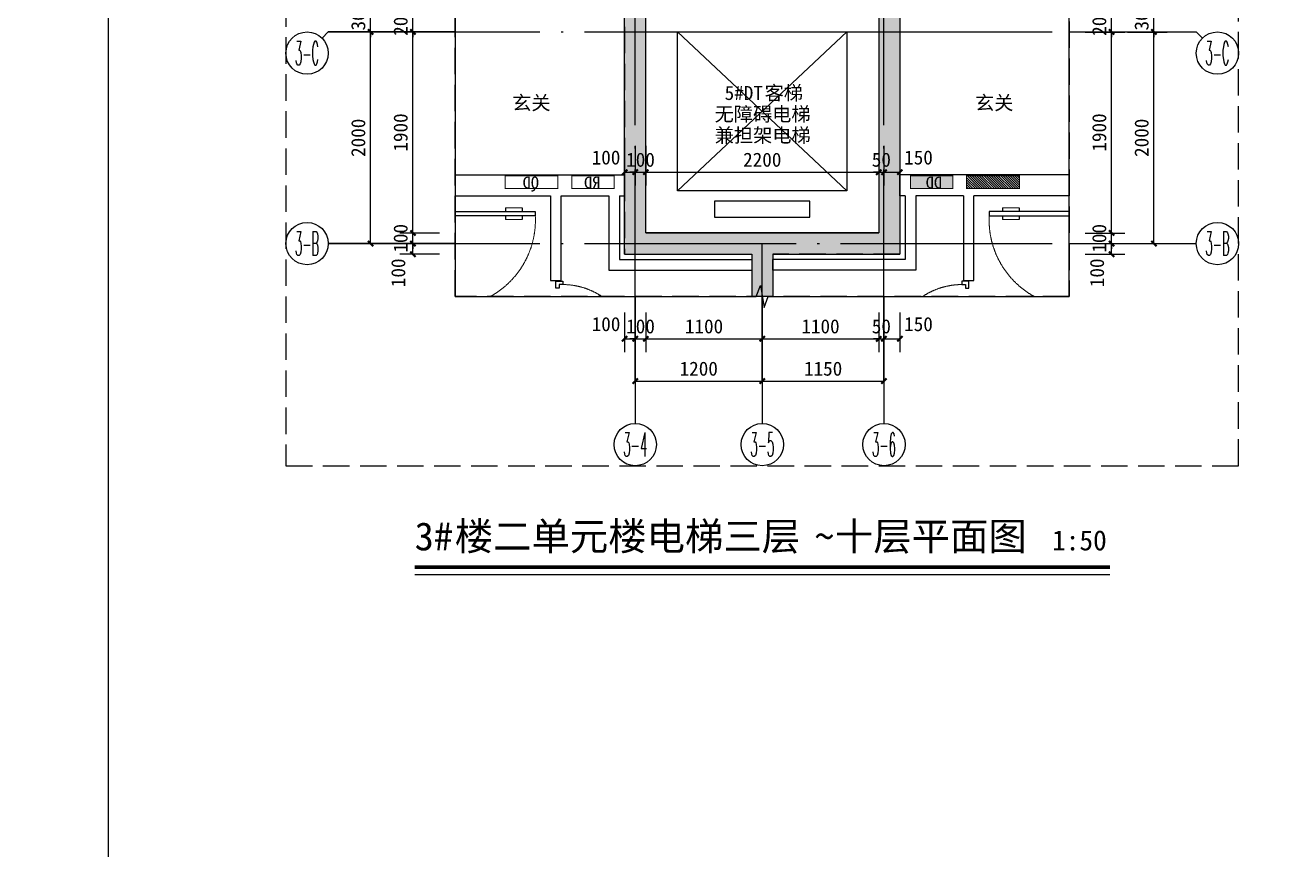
# Model space of a CAD drawing. Extents: x -10817 to 167545, y 26551 to 157048.
# Drawn here: x 74861 to 86696, y 41195 to 48992 of the extents above; entities that cross this region are included whole.
import ezdxf
from ezdxf.enums import TextEntityAlignment as Align
from ezdxf.xclip import XClip

# ---------------------------------------------------------------- set-up
doc = ezdxf.new("R2010")
doc.units = 0
doc.header["$LTSCALE"] = 1000
doc.header["$MEASUREMENT"] = 0
doc.header["$XCLIPFRAME"] = 0
doc.linetypes.add('DASH', pattern=[0.35, 0.25, -0.1])
doc.linetypes.add('DOTE', pattern=[2.42, 2, -0.2, 0.02, -0.2])
doc.layers.get('Defpoints').update_dxf_attribs({"color": 30, "linetype": 'DASH'})
for name, color, linetype in [('120-墙体$0$$0$A-ANNO-TEXT', 3, 'Continuous'), ('120-墙体$0$120-墙体$0$A-DOOR', 51, 'Continuous'), ('120-墙体$0$120-墙体$0$A-WALL-BLOK', 131, 'Continuous'), ('120-墙体$0$125-墙体$0$P-FIRE-FH', 1, 'Continuous'), ('120-墙体$0$P-FIRE-FH', 1, 'Continuous'), ('125-墙体$0$$0$A-ANNO-TEXT', 3, 'Continuous'), ('125-墙体$0$125-墙体$0$A-DOOR', 51, 'Continuous'), ('125-墙体$0$125-墙体$0$A-WALL-BLOK', 131, 'Continuous'), ('125-墙体$0$P-FIRE-FH', 1, 'Continuous'), ('125-核心筒-标准层$0$A-COLU-CONC-HATC', 204, 'Continuous'), ('125-核心筒-标准层$0$A-FLOR-EVTR', 51, 'Continuous'), ('125-核心筒-标准层$0$A-WALL-CONC', 9, 'Continuous'), ('3#-夹层$0$A-ANNO-TEXT', 7, 'Continuous'), ('A-ANNO-AXIS-CIRC', 3, 'Continuous'), ('A-ANNO-AXIS-TEXT', 7, 'Continuous'), ('A-ANNO-DIMS', 3, 'Continuous'), ('A-ANNO-DOTE', 10, 'DOTE'), ('A-ANNO-SYMB', 3, 'Continuous'), ('A-ANNO-TEXT', 7, 'Continuous'), ('AXIS_TEXT', 7, 'Continuous')]:
    doc.layers.add(name, color=color, linetype=linetype)
doc.styles.add('120-墙体$0$Standard', font='')
doc.styles.add('125-墙体$0$Standard', font='')
doc.styles.add('3#-夹层$0$Standard', font='')
doc.styles.add('_TCH_AXIS', font='COMPLEX', dxfattribs={"bigfont": 'GBCBIG'})
doc.styles.add('_TCH_DIM_T3', font='')
doc.styles.add('COMPLEX', font='COMPLEX')
doc.styles.get("Standard").update_dxf_attribs({"font": ''})
doc.styles.get('120-墙体$0$Standard').set_extended_font_data('SimSun')
doc.styles.get('125-墙体$0$Standard').set_extended_font_data('SimSun')
doc.styles.get('3#-夹层$0$Standard').set_extended_font_data('SimSun')
doc.styles.get('_TCH_DIM_T3').set_extended_font_data('SimSun')
doc.styles.get('Standard').set_extended_font_data('SimSun')
doc.dimstyles.new('_TCH_ARCH&&50', dxfattribs={"dimtxt": 132.911392, "dimasz": 50, "dimexe": 125, "dimexo": 150, "dimgap": 50, "dimtad": 1, "dimdec": 0, "dimzin": 0, "dimdsep": 46, "dimtxsty": '_TCH_DIM_T3', "dimblk": 'ARCHTICK', "dimcen": 0.09, "dimclrt": 7, "dimazin": 2, "dimtfac": 1, "dimtdec": 0, "dimtix": 1, "dimtmove": 2, "dimatfit": 3, "dimfxl": 50, "dimtolj": 1, "dimtzin": 0, "dimarcsym": 0})

# ---------------------------------------------------------------- blocks, each defined once
blk = doc.blocks.new('125-墙体$0$$0$FREVGFRTG')
at = {"layer": '125-墙体$0$P-FIRE-FH', "linetype": 'Continuous', "lineweight": 13, "const_width": 10}
for points in [[(0, 0), (400, 0), (400, 120), (0, 120)], [(530, 120), (1030, 120), (1030, 0), (530, 0)]]:
    blk.add_lwpolyline(points, close=True, dxfattribs=at)
at = {"layer": '125-墙体$0$$0$A-ANNO-TEXT', "color": 1, "style": '125-墙体$0$Standard'}
for s, p in [('RD', (129, 0)), ('QD', (709, 0))]:
    blk.add_text(s, height=113.9, dxfattribs=at).set_placement(p)
blk = doc.blocks.new('125-墙体$0$125-墙体$0$$DorLib2D$00000009')
for p, q in [((0.413, 0.905), (0.413, 0.081)), ((0.454, 0.905), (0.413, 0.905)), ((0.454, 0.081), (0.454, 0.905)), ((0.413, 0.782), (0.378, 0.782)), ((0.489, 0.782), (0.454, 0.782)), ((0.413, 0.624), (0.378, 0.624)), ((0.489, 0.624), (0.454, 0.624)), ((-0.494, 0.081), (-0.453, 0.081)), ((-0.494, -0.002), (-0.494, 0.081)), ((-0.453, 0.081), (-0.453, 0.039)), ((-0.453, 0.039), (-0.412, 0.039)), ((-0.412, 0.039), (-0.412, -0.002)), ((0.413, 0.081), (0.454, 0.081)), ((0.454, 0.039), (0.413, 0.039)), ((0.413, 0.039), (0.413, -0.002)), ((0.495, 0.081), (0.454, 0.081)), ((0.454, 0.081), (0.454, 0.039)), ((0.495, -0.002), (0.495, 0.081)), ((-0.494, -0.002), (-0.494, -0.002)), ((-0.412, -0.002), (-0.494, -0.002)), ((0.413, -0.002), (0.495, -0.002)), ((0.495, -0.002), (0.495, -0.002))]:
    blk.add_line(p, q)
at = {"lineweight": 13}
for p, q in [((0.378, 0.782), (0.378, 0.624)), ((0.489, 0.782), (0.489, 0.624))]:
    blk.add_line(p, q, dxfattribs=at)
blk.add_arc((0.372, 0.082), 0.825, 87.134, 180.0717, dxfattribs=at)
blk = doc.blocks.new('125-墙体')
at = {"layer": '125-墙体$0$125-墙体$0$A-WALL-BLOK'}
for p, q in [((7350, -6450), (8500, -6450)), ((8500, -6450), (9050, -6450)), ((9050, -6450), (9150, -6450)), ((9150, -6450), (9150, -6650)), ((7450, -6650), (8450, -6650)), ((8450, -6650), (8450, -7450)), ((8550, -6650), (9000, -6650)), ((8550, -7450), (8550, -6650)), ((9000, -6650), (9000, -7350)), ((9100, -6650), (9150, -6650)), ((9100, -6650), (9100, -7250)), ((9100, -7250), (10350, -7250)), ((10350, -7250), (10350, -7350)), ((8450, -7450), (8550, -7450)), ((9000, -7350), (10350, -7350))]:
    blk.add_line(p, q, dxfattribs=at)
at = {"layer": 'Defpoints'}
blk.add_lwpolyline([(8600, 100), (8600, -3300), (7850, -3300), (7850, -4700), (9150, -4700), (9150, -7200), (10350, -7200), (10350, -11200)], dxfattribs=at)
at = {"linetype": 'ByBlock', "xscale": -1}
blk.add_blockref('125-墙体$0$$0$FREVGFRTG', (9050, -6580), dxfattribs=at)
at = {"layer": '125-墙体$0$125-墙体$0$A-DOOR', "zscale": 100, "rotation": 270}
for p, xscale, yscale in [((7400, -7250), -1000, 1000), ((8500, -7850), 800, 800)]:
    blk.add_blockref('125-墙体$0$125-墙体$0$$DorLib2D$00000009', p, dxfattribs=dict(at, xscale=xscale, yscale=yscale))
blk = doc.blocks.new('120-墙体$0$GTFT')
at = {"layer": '120-墙体$0$125-墙体$0$P-FIRE-FH'}
h = blk.add_hatch(dxfattribs=at)
h.set_pattern_fill('ANSI31', color=256, scale=10, angle=180)
h.set_pattern_definition([(225, (-19117.115, 13159.851), (11.22532, -11.22532), [])])
h.paths.add_polyline_path([(-530, 120), (-1030, 120), (-1030, 0), (-530, 0)])
at = {"layer": '120-墙体$0$125-墙体$0$P-FIRE-FH', "linetype": 'Continuous', "lineweight": 13}
h = blk.add_hatch(color=250, dxfattribs=at)
h.dxf.hatch_style = 1
h.paths.add_polyline_path([(0, 0), (-400, 0), (-400, 120), (0, 120)])
at = {"layer": '120-墙体$0$P-FIRE-FH', "linetype": 'Continuous', "lineweight": 13, "const_width": 10}
for points in [[(-530, 120), (-1030, 120), (-1030, 0), (-530, 0)], [(0, 0), (-400, 0), (-400, 120), (0, 120)]]:
    blk.add_lwpolyline(points, close=True, dxfattribs=at)
at = {"layer": '120-墙体$0$$0$A-ANNO-TEXT', "color": 1, "style": '120-墙体$0$Standard'}
blk.add_text('DD', height=113.9, dxfattribs=at).set_placement((-299, 0))
blk = doc.blocks.new('120-墙体$0$120-墙体$0$$DorLib2D$00000009')
for p, q in [((0.413, 0.905), (0.413, 0.081)), ((0.454, 0.905), (0.413, 0.905)), ((0.454, 0.081), (0.454, 0.905)), ((0.413, 0.782), (0.378, 0.782)), ((0.489, 0.782), (0.454, 0.782)), ((0.413, 0.624), (0.378, 0.624)), ((0.489, 0.624), (0.454, 0.624)), ((-0.494, 0.081), (-0.453, 0.081)), ((-0.494, -0.002), (-0.494, 0.081)), ((-0.453, 0.081), (-0.453, 0.039)), ((-0.453, 0.039), (-0.412, 0.039)), ((-0.412, 0.039), (-0.412, -0.002)), ((0.413, 0.081), (0.454, 0.081)), ((0.454, 0.039), (0.413, 0.039)), ((0.413, 0.039), (0.413, -0.002)), ((0.495, 0.081), (0.454, 0.081)), ((0.454, 0.081), (0.454, 0.039)), ((0.495, -0.002), (0.495, 0.081)), ((-0.494, -0.002), (-0.494, -0.002)), ((-0.412, -0.002), (-0.494, -0.002)), ((0.413, -0.002), (0.495, -0.002)), ((0.495, -0.002), (0.495, -0.002))]:
    blk.add_line(p, q)
at = {"lineweight": 13}
for p, q in [((0.378, 0.782), (0.378, 0.624)), ((0.489, 0.782), (0.489, 0.624))]:
    blk.add_line(p, q, dxfattribs=at)
blk.add_arc((0.372, 0.082), 0.825, 87.134, 180.0717, dxfattribs=at)
blk = doc.blocks.new('120-墙体')
at = {"layer": '120-墙体$0$120-墙体$0$A-WALL-BLOK'}
for p, q in [((-8250, -6450), (-8350, -6450)), ((-8350, -6650), (-8350, -6450)), ((-7700, -6450), (-8250, -6450)), ((-6550, -6450), (-7700, -6450)), ((-8300, -6650), (-8350, -6650)), ((-8300, -6650), (-8300, -7250)), ((-7750, -6650), (-8200, -6650)), ((-8200, -6650), (-8200, -7350)), ((-7750, -6650), (-7750, -7450)), ((-6650, -6650), (-7650, -6650)), ((-7650, -7450), (-7650, -6650)), ((-8300, -7250), (-9550, -7250)), ((-9550, -7350), (-9550, -7250)), ((-8200, -7350), (-9550, -7350)), ((-7750, -7450), (-7650, -7450))]:
    blk.add_line(p, q, dxfattribs=at)
at = {"layer": 'Defpoints'}
blk.add_lwpolyline([(-7800, 100), (-7800, -3300), (-7050, -3300), (-7050, -4700), (-8350, -4700), (-8350, -7200), (-9550, -7200), (-9550, -11200)], dxfattribs=at)
at = {"xscale": -1}
blk.add_blockref('120-墙体$0$GTFT', (-8250, -6580), dxfattribs=at)
at = {"layer": '120-墙体$0$120-墙体$0$A-DOOR', "zscale": 100, "rotation": 270}
for p, xscale, yscale in [((-6600, -7250), -1000, -1000), ((-7700, -7850), 800, -800)]:
    blk.add_blockref('120-墙体$0$120-墙体$0$$DorLib2D$00000009', p, dxfattribs=dict(at, xscale=xscale, yscale=yscale))
blk = doc.blocks.new('125-核心筒-标准层$0$A$C524E5E6F')
at = {"layer": '125-核心筒-标准层$0$A-FLOR-EVTR'}
for points in [[(0, 0), (2200, 0), (2200, -2100), (0, -2100)], [(300, -200), (1900, -200), (1900, -1700), (300, -1700)], [(650, -1950), (1550, -1950), (1550, -1800), (650, -1800)]]:
    blk.add_lwpolyline(points, close=True, dxfattribs=at)
for points in [[(300, -1700), (1900, -200)], [(1900, -1700), (300, -200)]]:
    blk.add_lwpolyline(points, dxfattribs=at)
blk = doc.blocks.new('125-核心筒-标准层')
at = {"layer": '125-核心筒-标准层$0$A-COLU-CONC-HATC'}
for points in [[(-1300, -100), (-1100, 100), (-1100, 2200), (-1300, 2400)], [(1300, 2400), (1100, 2200), (1100, 100), (1300, -100)], [(-1100, 100), (-1300, -100), (-100, -100), (0, -33.3), (0, 100)], [(0, -33.3), (100, -100), (1300, -100), (1100, 100), (0, 100)], [(0, -33.3), (-100, -100), (-100, -3900), (0, -3966.7), (100, -3900), (100, -100)]]:
    blk.add_hatch(color=256, dxfattribs=at).paths.add_polyline_path(points)
at = {"layer": '125-核心筒-标准层$0$A-WALL-CONC'}
for p, q in [((-1300, -100), (-1300, 2400)), ((1300, 2400), (1300, -100)), ((-1100, 100), (-1100, 2200)), ((1100, 2200), (1100, 100)), ((-1100, 100), (0, 100)), ((0, 100), (1100, 100)), ((-1300, -100), (-100, -100)), ((-100, -100), (-100, -3900)), ((100, -100), (100, -3900)), ((100, -100), (1300, -100))]:
    blk.add_line(p, q, dxfattribs=at)
blk.add_blockref('125-核心筒-标准层$0$A$C524E5E6F', (-1100, 2200))
blk = doc.blocks.new('4#楼-HZS')
at = {"layer": 'Defpoints'}
blk.add_lwpolyline([(233510.1, -33931.3), (342410.1, -33931.3), (342410.1, -91331.3), (233510.1, -91331.3)], close=True, dxfattribs=at)
blk = doc.blocks.new('3、4#楼 北侧门头剖面$0$A$C68743212')
blk.add_blockref('4#楼-HZS', (-260976, 76631, 0))
blk = doc.blocks.new('3、4#楼 北侧门头剖面')
ref = blk.add_blockref('3、4#楼 北侧门头剖面$0$A$C68743212', (4150, 3500, 0), dxfattribs=dict(xscale=-1))
XClip(ref).set_block_clipping_path([(4798.9792002077, -3500), (4798.9792002077, -399.9916608699), (4398.9875394247, 0.0083390431), (-149.727296805, 0.1031708434), (-149.727296805, -30), (0.272703195, -30), (0.272703195, -170), (-149.727296805, -170), (-149.727296805, -200), (450.272703195, -200), (450.8968260299, -800), (300.6421525169, -800), (300.6421525169, -3500), (-349.727296805, -3500), (-349.727296805, 400.1031708434), (5198.9792002077, 400.1031708434), (5198.9792002077, -3500)])
blk = doc.blocks.new('_ArchTick')
at = {"color": 0, "linetype": 'ByBlock', "const_width": 0.4}
blk.add_lwpolyline([(-0.5, -0.5), (0.5, 0.5)], dxfattribs=at)
blk = doc.blocks.new('*D915')
at = {"layer": 'A-ANNO-DIMS', "color": 0, "lineweight": -2, "transparency": 16777216}
for p, q in [((81825, 45876), (81825, 45501)), ((82975, 45876), (82975, 45501)), ((81825, 45626), (82975, 45626))]:
    blk.add_line(p, q, dxfattribs=at)
at = {"layer": 'Defpoints', "color": 0, "transparency": 16777216}
for p in [(81825, 46026), (82975, 46026), (82975, 45626)]:
    blk.add_point(p, dxfattribs=at)
at = {"layer": 'A-ANNO-DIMS', "color": 0, "lineweight": -2, "transparency": 16777216, "xscale": 50, "yscale": 50, "zscale": 50, "rotation": 180}
blk.add_blockref('_ArchTick', (81825, 45626), dxfattribs=at)
at = {"layer": 'A-ANNO-DIMS', "color": 0, "lineweight": -2, "transparency": 16777216, "xscale": 50, "yscale": 50, "zscale": 50}
blk.add_blockref('_ArchTick', (82975, 45626), dxfattribs=at)
at = {"layer": 'A-ANNO-DIMS', "color": 7, "transparency": 16777216, "insert": (82400, 45743), "char_height": 132.9, "attachment_point": 5, "style": '_TCH_DIM_T3'}
blk.add_mtext('\\A1;1150', dxfattribs=at)
blk = doc.blocks.new('*D916')
at = {"layer": 'A-ANNO-DIMS', "color": 0, "lineweight": -2, "transparency": 16777216}
for p, q in [((80625, 45876), (80625, 45501)), ((81825, 45876), (81825, 45501)), ((80625, 45626), (81825, 45626))]:
    blk.add_line(p, q, dxfattribs=at)
at = {"layer": 'Defpoints', "color": 0, "transparency": 16777216}
for p in [(80625, 46026), (81825, 46026), (81825, 45626)]:
    blk.add_point(p, dxfattribs=at)
at = {"layer": 'A-ANNO-DIMS', "color": 0, "lineweight": -2, "transparency": 16777216, "xscale": 50, "yscale": 50, "zscale": 50, "rotation": 180}
blk.add_blockref('_ArchTick', (80625, 45626), dxfattribs=at)
at = {"layer": 'A-ANNO-DIMS', "color": 0, "lineweight": -2, "transparency": 16777216, "xscale": 50, "yscale": 50, "zscale": 50}
blk.add_blockref('_ArchTick', (81825, 45626), dxfattribs=at)
at = {"layer": 'A-ANNO-DIMS', "color": 7, "transparency": 16777216, "insert": (81225, 45743), "char_height": 132.9, "attachment_point": 5, "style": '_TCH_DIM_T3'}
blk.add_mtext('\\A1;1200', dxfattribs=at)
blk = doc.blocks.new('*D917')
at = {"layer": 'A-ANNO-DIMS', "color": 0, "lineweight": -2, "transparency": 16777216}
for p, q in [((82975, 46276), (82975, 45901)), ((83125, 46276), (83125, 45901)), ((82975, 46026), (83125, 46026))]:
    blk.add_line(p, q, dxfattribs=at)
at = {"layer": 'Defpoints', "color": 0, "transparency": 16777216}
for p in [(82975, 46426), (83125, 46426), (83125, 46026)]:
    blk.add_point(p, dxfattribs=at)
at = {"layer": 'A-ANNO-DIMS', "color": 0, "lineweight": -2, "transparency": 16777216, "xscale": 50, "yscale": 50, "zscale": 50, "rotation": 180}
blk.add_blockref('_ArchTick', (82975, 46026), dxfattribs=at)
at = {"layer": 'A-ANNO-DIMS', "color": 0, "lineweight": -2, "transparency": 16777216, "xscale": 50, "yscale": 50, "zscale": 50}
blk.add_blockref('_ArchTick', (83125, 46026), dxfattribs=at)
at = {"layer": 'A-ANNO-DIMS', "color": 7, "transparency": 16777216, "insert": (83301, 46164), "char_height": 132.9, "attachment_point": 5, "style": '_TCH_DIM_T3'}
blk.add_mtext('\\A1;150', dxfattribs=at)
blk = doc.blocks.new('*D918')
at = {"layer": 'A-ANNO-DIMS', "color": 0, "lineweight": -2, "transparency": 16777216}
for p, q in [((82925, 46276), (82925, 45901)), ((82975, 46276), (82975, 45901)), ((82925, 46026), (82875, 46026)), ((82925, 46026), (82975, 46026)), ((82975, 46026), (83025, 46026))]:
    blk.add_line(p, q, dxfattribs=at)
at = {"layer": 'Defpoints', "color": 0, "transparency": 16777216}
for p in [(82925, 46426), (82975, 46426), (82975, 46026)]:
    blk.add_point(p, dxfattribs=at)
at = {"layer": 'A-ANNO-DIMS', "color": 0, "lineweight": -2, "transparency": 16777216, "xscale": 50, "yscale": 50, "zscale": 50}
blk.add_blockref('_ArchTick', (82925, 46026), dxfattribs=at)
at = {"layer": 'A-ANNO-DIMS', "color": 0, "lineweight": -2, "transparency": 16777216, "xscale": 50, "yscale": 50, "zscale": 50, "rotation": 180}
blk.add_blockref('_ArchTick', (82975, 46026), dxfattribs=at)
at = {"layer": 'A-ANNO-DIMS', "color": 7, "transparency": 16777216, "insert": (82950, 46143), "char_height": 132.9, "attachment_point": 5, "style": '_TCH_DIM_T3'}
blk.add_mtext('\\A1;50', dxfattribs=at)
blk = doc.blocks.new('*D919')
at = {"layer": 'A-ANNO-DIMS', "color": 0, "lineweight": -2, "transparency": 16777216}
for p, q in [((81825, 46276), (81825, 45901)), ((82925, 46276), (82925, 45901)), ((81825, 46026), (82925, 46026))]:
    blk.add_line(p, q, dxfattribs=at)
at = {"layer": 'Defpoints', "color": 0, "transparency": 16777216}
for p in [(81825, 46426), (82925, 46426), (82925, 46026)]:
    blk.add_point(p, dxfattribs=at)
at = {"layer": 'A-ANNO-DIMS', "color": 0, "lineweight": -2, "transparency": 16777216, "xscale": 50, "yscale": 50, "zscale": 50, "rotation": 180}
blk.add_blockref('_ArchTick', (81825, 46026), dxfattribs=at)
at = {"layer": 'A-ANNO-DIMS', "color": 0, "lineweight": -2, "transparency": 16777216, "xscale": 50, "yscale": 50, "zscale": 50}
blk.add_blockref('_ArchTick', (82925, 46026), dxfattribs=at)
at = {"layer": 'A-ANNO-DIMS', "color": 7, "transparency": 16777216, "insert": (82375, 46143), "char_height": 132.9, "attachment_point": 5, "style": '_TCH_DIM_T3'}
blk.add_mtext('\\A1;1100', dxfattribs=at)
blk = doc.blocks.new('*D920')
at = {"layer": 'A-ANNO-DIMS', "color": 0, "lineweight": -2, "transparency": 16777216}
for p, q in [((80725, 46276), (80725, 45901)), ((81825, 46276), (81825, 45901)), ((80725, 46026), (81825, 46026))]:
    blk.add_line(p, q, dxfattribs=at)
at = {"layer": 'Defpoints', "color": 0, "transparency": 16777216}
for p in [(80725, 46426), (81825, 46426), (81825, 46026)]:
    blk.add_point(p, dxfattribs=at)
at = {"layer": 'A-ANNO-DIMS', "color": 0, "lineweight": -2, "transparency": 16777216, "xscale": 50, "yscale": 50, "zscale": 50, "rotation": 180}
blk.add_blockref('_ArchTick', (80725, 46026), dxfattribs=at)
at = {"layer": 'A-ANNO-DIMS', "color": 0, "lineweight": -2, "transparency": 16777216, "xscale": 50, "yscale": 50, "zscale": 50}
blk.add_blockref('_ArchTick', (81825, 46026), dxfattribs=at)
at = {"layer": 'A-ANNO-DIMS', "color": 7, "transparency": 16777216, "insert": (81275, 46143), "char_height": 132.9, "attachment_point": 5, "style": '_TCH_DIM_T3'}
blk.add_mtext('\\A1;1100', dxfattribs=at)
blk = doc.blocks.new('*D921')
at = {"layer": 'A-ANNO-DIMS', "color": 0, "lineweight": -2, "transparency": 16777216}
for p, q in [((80625, 46276), (80625, 45901)), ((80725, 46276), (80725, 45901)), ((80625, 46026), (80575, 46026)), ((80625, 46026), (80725, 46026)), ((80725, 46026), (80775, 46026))]:
    blk.add_line(p, q, dxfattribs=at)
at = {"layer": 'Defpoints', "color": 0, "transparency": 16777216}
for p in [(80625, 46426), (80725, 46426), (80725, 46026)]:
    blk.add_point(p, dxfattribs=at)
at = {"layer": 'A-ANNO-DIMS', "color": 0, "lineweight": -2, "transparency": 16777216, "xscale": 50, "yscale": 50, "zscale": 50}
blk.add_blockref('_ArchTick', (80625, 46026), dxfattribs=at)
at = {"layer": 'A-ANNO-DIMS', "color": 0, "lineweight": -2, "transparency": 16777216, "xscale": 50, "yscale": 50, "zscale": 50, "rotation": 180}
blk.add_blockref('_ArchTick', (80725, 46026), dxfattribs=at)
at = {"layer": 'A-ANNO-DIMS', "color": 7, "transparency": 16777216, "insert": (80675, 46143), "char_height": 132.9, "attachment_point": 5, "style": '_TCH_DIM_T3'}
blk.add_mtext('\\A1;100', dxfattribs=at)
blk = doc.blocks.new('*D922')
at = {"layer": 'A-ANNO-DIMS', "color": 0, "lineweight": -2, "transparency": 16777216}
for p, q in [((80525, 46276), (80525, 45901)), ((80625, 46276), (80625, 45901)), ((80525, 46026), (80625, 46026))]:
    blk.add_line(p, q, dxfattribs=at)
at = {"layer": 'Defpoints', "color": 0, "transparency": 16777216}
for p in [(80525, 46426), (80625, 46426), (80625, 46026)]:
    blk.add_point(p, dxfattribs=at)
at = {"layer": 'A-ANNO-DIMS', "color": 0, "lineweight": -2, "transparency": 16777216, "xscale": 50, "yscale": 50, "zscale": 50, "rotation": 180}
blk.add_blockref('_ArchTick', (80525, 46026), dxfattribs=at)
at = {"layer": 'A-ANNO-DIMS', "color": 0, "lineweight": -2, "transparency": 16777216, "xscale": 50, "yscale": 50, "zscale": 50}
blk.add_blockref('_ArchTick', (80625, 46026), dxfattribs=at)
at = {"layer": 'A-ANNO-DIMS', "color": 7, "transparency": 16777216, "insert": (80349, 46164), "char_height": 132.9, "attachment_point": 5, "style": '_TCH_DIM_T3'}
blk.add_mtext('\\A1;100', dxfattribs=at)
blk = doc.blocks.new('*D927')
at = {"layer": 'A-ANNO-DIMS', "color": 0, "lineweight": -2, "transparency": 16777216}
for p, q in [((84875, 46926), (85250, 46926)), ((85125, 46826), (85125, 46926)), ((84875, 46826), (85250, 46826))]:
    blk.add_line(p, q, dxfattribs=at)
at = {"layer": 'Defpoints', "color": 0, "transparency": 16777216}
for p in [(84725, 46926), (85125, 46926), (84725, 46826)]:
    blk.add_point(p, dxfattribs=at)
at = {"layer": 'A-ANNO-DIMS', "color": 0, "lineweight": -2, "transparency": 16777216, "xscale": 50, "yscale": 50, "zscale": 50}
for p, rotation in [((85125, 46926), 90), ((85125, 46826), 270)]:
    blk.add_blockref('_ArchTick', p, dxfattribs=dict(at, rotation=rotation))
at = {"layer": 'A-ANNO-DIMS', "color": 7, "transparency": 16777216, "insert": (84988, 46650), "char_height": 132.9, "attachment_point": 5, "rotation": 90, "style": '_TCH_DIM_T3'}
blk.add_mtext('\\A1;100', dxfattribs=at)
blk = doc.blocks.new('*D928')
at = {"layer": 'A-ANNO-DIMS', "color": 0, "lineweight": -2, "transparency": 16777216}
for p, q in [((84875, 47026), (85250, 47026)), ((85125, 47026), (85125, 47076)), ((85125, 46926), (85125, 47026)), ((84875, 46926), (85250, 46926)), ((85125, 46926), (85125, 46876))]:
    blk.add_line(p, q, dxfattribs=at)
at = {"layer": 'Defpoints', "color": 0, "transparency": 16777216}
for p in [(84725, 47026), (85125, 47026), (84725, 46926)]:
    blk.add_point(p, dxfattribs=at)
at = {"layer": 'A-ANNO-DIMS', "color": 0, "lineweight": -2, "transparency": 16777216, "xscale": 50, "yscale": 50, "zscale": 50}
for p, rotation in [((85125, 47026), 270), ((85125, 46926), 90)]:
    blk.add_blockref('_ArchTick', p, dxfattribs=dict(at, rotation=rotation))
at = {"layer": 'A-ANNO-DIMS', "color": 7, "transparency": 16777216, "insert": (85009, 46976), "char_height": 132.9, "attachment_point": 5, "rotation": 90, "style": '_TCH_DIM_T3'}
blk.add_mtext('\\A1;100', dxfattribs=at)
blk = doc.blocks.new('*D929')
at = {"layer": 'A-ANNO-DIMS', "color": 0, "lineweight": -2, "transparency": 16777216}
for p, q in [((84875, 48926), (85250, 48926)), ((85125, 47026), (85125, 48926)), ((84875, 47026), (85250, 47026))]:
    blk.add_line(p, q, dxfattribs=at)
at = {"layer": 'Defpoints', "color": 0, "transparency": 16777216}
for p in [(84725, 48926), (85125, 48926), (84725, 47026)]:
    blk.add_point(p, dxfattribs=at)
at = {"layer": 'A-ANNO-DIMS', "color": 0, "lineweight": -2, "transparency": 16777216, "xscale": 50, "yscale": 50, "zscale": 50}
for p, rotation in [((85125, 48926), 90), ((85125, 47026), 270)]:
    blk.add_blockref('_ArchTick', p, dxfattribs=dict(at, rotation=rotation))
at = {"layer": 'A-ANNO-DIMS', "color": 7, "transparency": 16777216, "insert": (85009, 47976), "char_height": 132.9, "attachment_point": 5, "rotation": 90, "style": '_TCH_DIM_T3'}
blk.add_mtext('\\A1;1900', dxfattribs=at)
blk = doc.blocks.new('*D930')
at = {"layer": 'A-ANNO-DIMS', "color": 0, "lineweight": -2, "transparency": 16777216}
for p, q in [((84875, 49126), (85250, 49126)), ((85125, 49126), (85125, 49176)), ((85125, 48926), (85125, 49126)), ((84875, 48926), (85250, 48926)), ((85125, 48926), (85125, 48876))]:
    blk.add_line(p, q, dxfattribs=at)
at = {"layer": 'Defpoints', "color": 0, "transparency": 16777216}
for p in [(84725, 49126), (85125, 49126), (84725, 48926)]:
    blk.add_point(p, dxfattribs=at)
at = {"layer": 'A-ANNO-DIMS', "color": 0, "lineweight": -2, "transparency": 16777216, "xscale": 50, "yscale": 50, "zscale": 50}
for p, rotation in [((85125, 49126), 270), ((85125, 48926), 90)]:
    blk.add_blockref('_ArchTick', p, dxfattribs=dict(at, rotation=rotation))
at = {"layer": 'A-ANNO-DIMS', "color": 7, "transparency": 16777216, "insert": (85009, 49026), "char_height": 132.9, "attachment_point": 5, "rotation": 90, "style": '_TCH_DIM_T3'}
blk.add_mtext('\\A1;200', dxfattribs=at)
blk = doc.blocks.new('*D947')
at = {"layer": 'A-ANNO-DIMS', "color": 0, "lineweight": -2, "transparency": 16777216}
for p, q in [((85275, 48926), (85650, 48926)), ((85525, 46926), (85525, 48926)), ((85275, 46926), (85650, 46926))]:
    blk.add_line(p, q, dxfattribs=at)
at = {"layer": 'Defpoints', "color": 0, "transparency": 16777216}
for p in [(85125, 48926), (85525, 48926), (85125, 46926)]:
    blk.add_point(p, dxfattribs=at)
at = {"layer": 'A-ANNO-DIMS', "color": 0, "lineweight": -2, "transparency": 16777216, "xscale": 50, "yscale": 50, "zscale": 50}
for p, rotation in [((85525, 48926), 90), ((85525, 46926), 270)]:
    blk.add_blockref('_ArchTick', p, dxfattribs=dict(at, rotation=rotation))
at = {"layer": 'A-ANNO-DIMS', "color": 7, "transparency": 16777216, "insert": (85409, 47926), "char_height": 132.9, "attachment_point": 5, "rotation": 90, "style": '_TCH_DIM_T3'}
blk.add_mtext('\\A1;2000', dxfattribs=at)
blk = doc.blocks.new('*D948')
at = {"layer": 'A-ANNO-DIMS', "color": 0, "lineweight": -2, "transparency": 16777216}
for p, q in [((85525, 49226), (85525, 49276)), ((85275, 49226), (85650, 49226)), ((85525, 48926), (85525, 49226)), ((85275, 48926), (85650, 48926)), ((85525, 48926), (85525, 48876))]:
    blk.add_line(p, q, dxfattribs=at)
at = {"layer": 'Defpoints', "color": 0, "transparency": 16777216}
for p in [(85125, 49226), (85525, 49226), (85125, 48926)]:
    blk.add_point(p, dxfattribs=at)
at = {"layer": 'A-ANNO-DIMS', "color": 0, "lineweight": -2, "transparency": 16777216, "xscale": 50, "yscale": 50, "zscale": 50}
for p, rotation in [((85525, 49226), 270), ((85525, 48926), 90)]:
    blk.add_blockref('_ArchTick', p, dxfattribs=dict(at, rotation=rotation))
at = {"layer": 'A-ANNO-DIMS', "color": 7, "transparency": 16777216, "insert": (85409, 49076), "char_height": 132.9, "attachment_point": 5, "rotation": 90, "style": '_TCH_DIM_T3'}
blk.add_mtext('\\A1;300', dxfattribs=at)
blk = doc.blocks.new('*D955')
at = {"layer": 'A-ANNO-DIMS', "color": 0, "lineweight": -2, "transparency": 16777216}
for p, q in [((78775, 46926), (78400, 46926)), ((78525, 46826), (78525, 46926)), ((78775, 46826), (78400, 46826))]:
    blk.add_line(p, q, dxfattribs=at)
at = {"layer": 'Defpoints', "color": 0, "transparency": 16777216}
for p in [(78525, 46926), (78925, 46926), (78925, 46826)]:
    blk.add_point(p, dxfattribs=at)
at = {"layer": 'A-ANNO-DIMS', "color": 0, "lineweight": -2, "transparency": 16777216, "xscale": 50, "yscale": 50, "zscale": 50}
for p, rotation in [((78525, 46926), 90), ((78525, 46826), 270)]:
    blk.add_blockref('_ArchTick', p, dxfattribs=dict(at, rotation=rotation))
at = {"layer": 'A-ANNO-DIMS', "color": 7, "transparency": 16777216, "insert": (78387, 46650), "char_height": 132.9, "attachment_point": 5, "rotation": 90, "style": '_TCH_DIM_T3'}
blk.add_mtext('\\A1;100', dxfattribs=at)
blk = doc.blocks.new('*D956')
at = {"layer": 'A-ANNO-DIMS', "color": 0, "lineweight": -2, "transparency": 16777216}
for p, q in [((78775, 47026), (78400, 47026)), ((78525, 47026), (78525, 47076)), ((78525, 46926), (78525, 47026)), ((78775, 46926), (78400, 46926)), ((78525, 46926), (78525, 46876))]:
    blk.add_line(p, q, dxfattribs=at)
at = {"layer": 'Defpoints', "color": 0, "transparency": 16777216}
for p in [(78525, 47026), (78925, 47026), (78925, 46926)]:
    blk.add_point(p, dxfattribs=at)
at = {"layer": 'A-ANNO-DIMS', "color": 0, "lineweight": -2, "transparency": 16777216, "xscale": 50, "yscale": 50, "zscale": 50}
for p, rotation in [((78525, 47026), 270), ((78525, 46926), 90)]:
    blk.add_blockref('_ArchTick', p, dxfattribs=dict(at, rotation=rotation))
at = {"layer": 'A-ANNO-DIMS', "color": 7, "transparency": 16777216, "insert": (78409, 46976), "char_height": 132.9, "attachment_point": 5, "rotation": 90, "style": '_TCH_DIM_T3'}
blk.add_mtext('\\A1;100', dxfattribs=at)
blk = doc.blocks.new('*D957')
at = {"layer": 'A-ANNO-DIMS', "color": 0, "lineweight": -2, "transparency": 16777216}
for p, q in [((78775, 48926), (78400, 48926)), ((78525, 47026), (78525, 48926)), ((78775, 47026), (78400, 47026))]:
    blk.add_line(p, q, dxfattribs=at)
at = {"layer": 'Defpoints', "color": 0, "transparency": 16777216}
for p in [(78525, 48926), (78925, 48926), (78925, 47026)]:
    blk.add_point(p, dxfattribs=at)
at = {"layer": 'A-ANNO-DIMS', "color": 0, "lineweight": -2, "transparency": 16777216, "xscale": 50, "yscale": 50, "zscale": 50}
for p, rotation in [((78525, 48926), 90), ((78525, 47026), 270)]:
    blk.add_blockref('_ArchTick', p, dxfattribs=dict(at, rotation=rotation))
at = {"layer": 'A-ANNO-DIMS', "color": 7, "transparency": 16777216, "insert": (78409, 47976), "char_height": 132.9, "attachment_point": 5, "rotation": 90, "style": '_TCH_DIM_T3'}
blk.add_mtext('\\A1;1900', dxfattribs=at)
blk = doc.blocks.new('*D958')
at = {"layer": 'A-ANNO-DIMS', "color": 0, "lineweight": -2, "transparency": 16777216}
for p, q in [((78775, 49126), (78400, 49126)), ((78525, 49126), (78525, 49176)), ((78525, 48926), (78525, 49126)), ((78775, 48926), (78400, 48926)), ((78525, 48926), (78525, 48876))]:
    blk.add_line(p, q, dxfattribs=at)
at = {"layer": 'Defpoints', "color": 0, "transparency": 16777216}
for p in [(78525, 49126), (78925, 49126), (78925, 48926)]:
    blk.add_point(p, dxfattribs=at)
at = {"layer": 'A-ANNO-DIMS', "color": 0, "lineweight": -2, "transparency": 16777216, "xscale": 50, "yscale": 50, "zscale": 50}
for p, rotation in [((78525, 49126), 270), ((78525, 48926), 90)]:
    blk.add_blockref('_ArchTick', p, dxfattribs=dict(at, rotation=rotation))
at = {"layer": 'A-ANNO-DIMS', "color": 7, "transparency": 16777216, "insert": (78409, 49026), "char_height": 132.9, "attachment_point": 5, "rotation": 90, "style": '_TCH_DIM_T3'}
blk.add_mtext('\\A1;200', dxfattribs=at)
blk = doc.blocks.new('*D970')
at = {"layer": 'A-ANNO-DIMS', "color": 0, "lineweight": -2, "transparency": 16777216}
for p, q in [((78375, 48926), (78000, 48926)), ((78125, 46926), (78125, 48926)), ((78375, 46926), (78000, 46926))]:
    blk.add_line(p, q, dxfattribs=at)
at = {"layer": 'Defpoints', "color": 0, "transparency": 16777216}
for p in [(78125, 48926), (78525, 48926), (78525, 46926)]:
    blk.add_point(p, dxfattribs=at)
at = {"layer": 'A-ANNO-DIMS', "color": 0, "lineweight": -2, "transparency": 16777216, "xscale": 50, "yscale": 50, "zscale": 50}
for p, rotation in [((78125, 48926), 90), ((78125, 46926), 270)]:
    blk.add_blockref('_ArchTick', p, dxfattribs=dict(at, rotation=rotation))
at = {"layer": 'A-ANNO-DIMS', "color": 7, "transparency": 16777216, "insert": (78009, 47926), "char_height": 132.9, "attachment_point": 5, "rotation": 90, "style": '_TCH_DIM_T3'}
blk.add_mtext('\\A1;2000', dxfattribs=at)
blk = doc.blocks.new('*D971')
at = {"layer": 'A-ANNO-DIMS', "color": 0, "lineweight": -2, "transparency": 16777216}
for p, q in [((78125, 49226), (78125, 49276)), ((78375, 49226), (78000, 49226)), ((78125, 48926), (78125, 49226)), ((78375, 48926), (78000, 48926)), ((78125, 48926), (78125, 48876))]:
    blk.add_line(p, q, dxfattribs=at)
at = {"layer": 'Defpoints', "color": 0, "transparency": 16777216}
for p in [(78125, 49226), (78525, 49226), (78525, 48926)]:
    blk.add_point(p, dxfattribs=at)
at = {"layer": 'A-ANNO-DIMS', "color": 0, "lineweight": -2, "transparency": 16777216, "xscale": 50, "yscale": 50, "zscale": 50}
for p, rotation in [((78125, 49226), 270), ((78125, 48926), 90)]:
    blk.add_blockref('_ArchTick', p, dxfattribs=dict(at, rotation=rotation))
at = {"layer": 'A-ANNO-DIMS', "color": 7, "transparency": 16777216, "insert": (78009, 49076), "char_height": 132.9, "attachment_point": 5, "rotation": 90, "style": '_TCH_DIM_T3'}
blk.add_mtext('\\A1;300', dxfattribs=at)
blk = doc.blocks.new('*D975')
at = {"layer": 'A-ANNO-DIMS', "color": 0, "lineweight": -2, "transparency": 16777216}
for p, q in [((80525, 47851), (80525, 47476)), ((80625, 47851), (80625, 47476)), ((80525, 47601), (80625, 47601))]:
    blk.add_line(p, q, dxfattribs=at)
at = {"layer": 'Defpoints', "color": 0, "transparency": 16777216}
for p in [(80525, 48001), (80625, 48001), (80625, 47601)]:
    blk.add_point(p, dxfattribs=at)
at = {"layer": 'A-ANNO-DIMS', "color": 0, "lineweight": -2, "transparency": 16777216, "xscale": 50, "yscale": 50, "zscale": 50, "rotation": 180}
blk.add_blockref('_ArchTick', (80525, 47601), dxfattribs=at)
at = {"layer": 'A-ANNO-DIMS', "color": 0, "lineweight": -2, "transparency": 16777216, "xscale": 50, "yscale": 50, "zscale": 50}
blk.add_blockref('_ArchTick', (80625, 47601), dxfattribs=at)
at = {"layer": 'A-ANNO-DIMS', "color": 7, "transparency": 16777216, "insert": (80349, 47739), "char_height": 132.9, "attachment_point": 5, "style": '_TCH_DIM_T3'}
blk.add_mtext('\\A1;100', dxfattribs=at)
blk = doc.blocks.new('*D976')
at = {"layer": 'A-ANNO-DIMS', "color": 0, "lineweight": -2, "transparency": 16777216}
for p, q in [((80625, 47851), (80625, 47476)), ((80725, 47851), (80725, 47476)), ((80625, 47601), (80575, 47601)), ((80625, 47601), (80725, 47601)), ((80725, 47601), (80775, 47601))]:
    blk.add_line(p, q, dxfattribs=at)
at = {"layer": 'Defpoints', "color": 0, "transparency": 16777216}
for p in [(80625, 48001), (80725, 48001), (80725, 47601)]:
    blk.add_point(p, dxfattribs=at)
at = {"layer": 'A-ANNO-DIMS', "color": 0, "lineweight": -2, "transparency": 16777216, "xscale": 50, "yscale": 50, "zscale": 50}
blk.add_blockref('_ArchTick', (80625, 47601), dxfattribs=at)
at = {"layer": 'A-ANNO-DIMS', "color": 0, "lineweight": -2, "transparency": 16777216, "xscale": 50, "yscale": 50, "zscale": 50, "rotation": 180}
blk.add_blockref('_ArchTick', (80725, 47601), dxfattribs=at)
at = {"layer": 'A-ANNO-DIMS', "color": 7, "transparency": 16777216, "insert": (80675, 47718), "char_height": 132.9, "attachment_point": 5, "style": '_TCH_DIM_T3'}
blk.add_mtext('\\A1;100', dxfattribs=at)
blk = doc.blocks.new('*D977')
at = {"layer": 'A-ANNO-DIMS', "color": 0, "lineweight": -2, "transparency": 16777216}
for p, q in [((80725, 47851), (80725, 47476)), ((82925, 47851), (82925, 47476)), ((80725, 47601), (82925, 47601))]:
    blk.add_line(p, q, dxfattribs=at)
at = {"layer": 'Defpoints', "color": 0, "transparency": 16777216}
for p in [(80725, 48001), (82925, 48001), (82925, 47601)]:
    blk.add_point(p, dxfattribs=at)
at = {"layer": 'A-ANNO-DIMS', "color": 0, "lineweight": -2, "transparency": 16777216, "xscale": 50, "yscale": 50, "zscale": 50, "rotation": 180}
blk.add_blockref('_ArchTick', (80725, 47601), dxfattribs=at)
at = {"layer": 'A-ANNO-DIMS', "color": 0, "lineweight": -2, "transparency": 16777216, "xscale": 50, "yscale": 50, "zscale": 50}
blk.add_blockref('_ArchTick', (82925, 47601), dxfattribs=at)
at = {"layer": 'A-ANNO-DIMS', "color": 7, "transparency": 16777216, "insert": (81825, 47718), "char_height": 132.9, "attachment_point": 5, "style": '_TCH_DIM_T3'}
blk.add_mtext('\\A1;2200', dxfattribs=at)
blk = doc.blocks.new('*D978')
at = {"layer": 'A-ANNO-DIMS', "color": 0, "lineweight": -2, "transparency": 16777216}
for p, q in [((82925, 47851), (82925, 47476)), ((82975, 47851), (82975, 47476)), ((82925, 47601), (82875, 47601)), ((82925, 47601), (82975, 47601)), ((82975, 47601), (83025, 47601))]:
    blk.add_line(p, q, dxfattribs=at)
at = {"layer": 'Defpoints', "color": 0, "transparency": 16777216}
for p in [(82925, 48001), (82975, 48001), (82975, 47601)]:
    blk.add_point(p, dxfattribs=at)
at = {"layer": 'A-ANNO-DIMS', "color": 0, "lineweight": -2, "transparency": 16777216, "xscale": 50, "yscale": 50, "zscale": 50}
blk.add_blockref('_ArchTick', (82925, 47601), dxfattribs=at)
at = {"layer": 'A-ANNO-DIMS', "color": 0, "lineweight": -2, "transparency": 16777216, "xscale": 50, "yscale": 50, "zscale": 50, "rotation": 180}
blk.add_blockref('_ArchTick', (82975, 47601), dxfattribs=at)
at = {"layer": 'A-ANNO-DIMS', "color": 7, "transparency": 16777216, "insert": (82950, 47718), "char_height": 132.9, "attachment_point": 5, "style": '_TCH_DIM_T3'}
blk.add_mtext('\\A1;50', dxfattribs=at)
blk = doc.blocks.new('*D979')
at = {"layer": 'A-ANNO-DIMS', "color": 0, "lineweight": -2, "transparency": 16777216}
for p, q in [((82975, 47851), (82975, 47476)), ((83125, 47851), (83125, 47476)), ((82975, 47601), (83125, 47601))]:
    blk.add_line(p, q, dxfattribs=at)
at = {"layer": 'Defpoints', "color": 0, "transparency": 16777216}
for p in [(82975, 48001), (83125, 48001), (83125, 47601)]:
    blk.add_point(p, dxfattribs=at)
at = {"layer": 'A-ANNO-DIMS', "color": 0, "lineweight": -2, "transparency": 16777216, "xscale": 50, "yscale": 50, "zscale": 50, "rotation": 180}
blk.add_blockref('_ArchTick', (82975, 47601), dxfattribs=at)
at = {"layer": 'A-ANNO-DIMS', "color": 0, "lineweight": -2, "transparency": 16777216, "xscale": 50, "yscale": 50, "zscale": 50}
blk.add_blockref('_ArchTick', (83125, 47601), dxfattribs=at)
at = {"layer": 'A-ANNO-DIMS', "color": 7, "transparency": 16777216, "insert": (83301, 47739), "char_height": 132.9, "attachment_point": 5, "style": '_TCH_DIM_T3'}
blk.add_mtext('\\A1;150', dxfattribs=at)
blk = doc.blocks.new('_AXISO')
blk.add_circle((0, 0), 0.5)
at = {"layer": 'AXIS_TEXT', "style": 'COMPLEX', "width": 1.041667}
blk.add_attdef('A', text='', height=0.56, dxfattribs=at).set_placement((-0.25, -0.28), (0.25, -0.28), align=Align.FIT)

msp = doc.modelspace()

# ---------------------------------------------------------------- linework, layer by layer
msp.add_lwpolyline([(75650, 37051.2), (75650, 65751.2)])
at = {"layer": 'A-ANNO-AXIS-CIRC'}
for p, q in [((77666.4, 48867.7), (77725, 48926.3)), ((78925, 48926.3), (77725, 48926.3)), ((84725, 48926.3), (85925, 48926.3)), ((85983.6, 48867.7), (85925, 48926.3)), ((78925, 46926.3), (77725, 46926.3)), ((84725, 46926.3), (85925, 46926.3)), ((80625, 46426.3), (80625, 45226.3)), ((81825, 46426.3), (81825, 45226.3)), ((82975, 46426.3), (82975, 45226.3))]:
    msp.add_line(p, q, dxfattribs=at)
at = {"layer": 'A-ANNO-DOTE'}
for points in [[(80625, 45626.3), (80625, 57576.2)], [(82975, 45626.3), (82975, 57576.2)], [(77725, 48926.3), (85925, 48926.3)], [(77725, 46926.3), (85925, 46926.3)], [(81825, 45626.3), (81825, 46926.3)]]:
    msp.add_lwpolyline(points, dxfattribs=at)
at = {"layer": 'A-ANNO-SYMB'}
for points in [[(78925, 56376.2), (78925, 51457.5), (79030, 51419.3), (78820, 51382.2), (78925, 51345), (78925, 46426.3)], [(84725, 46426.3), (84725, 51345), (84620, 51383.2), (84830, 51420.2), (84725, 51457.5), (84725, 56376.2)], [(78925, 46426.3), (81768.8, 46426.3), (81807, 46531.3), (81844, 46321.3), (81881.3, 46426.3), (84725, 46426.3)], [(78541.5, 43797.6), (85108.5, 43797.6)]]:
    msp.add_lwpolyline(points, dxfattribs=at)
at = {"layer": 'A-ANNO-SYMB', "const_width": 35}
msp.add_lwpolyline([(78541.5, 43867.6), (85108.5, 43867.6)], dxfattribs=at)
at = {"layer": 'Defpoints'}
for points in [[(86325, 57976.2), (77325, 57976.2), (77325, 44826.3), (86325, 44826.3)], [(78925, 56376.2), (84725, 56376.2), (84725, 46426.3), (78925, 46426.3)]]:
    msp.add_lwpolyline(points, close=True, dxfattribs=at)

# ---------------------------------------------------------------- block references
msp.add_blockref('3、4#楼 北侧门头剖面', (152144.9, 54006.2))
ref = msp.add_blockref('125-核心筒-标准层', (81825, 46926.3))
XClip(ref).set_block_clipping_path([(-2900, -500), (2900.0014598187, 9449.9707164793)])
ref = msp.add_blockref('125-墙体', (71375, 54026.3))
XClip(ref).set_block_clipping_path([(7550, -7600), (13350.0014598187, 2349.9707164793)])
ref = msp.add_blockref('120-墙体', (91475, 54026.3))
XClip(ref).set_block_clipping_path([(-12550, -7600), (-6749.9985401813, 2349.9707164793)])
at = {"layer": 'A-ANNO-AXIS-CIRC'}
ref = msp.add_blockref('_AXISO', (77525, 48726.3), dxfattribs=dict(at, xscale=400, yscale=400, zscale=400))
ref.add_attrib('A', '3-C', dxfattribs={"layer": 'A-ANNO-AXIS-TEXT', "height": 226.27, "style": '_TCH_AXIS', "width": 0.318182}).set_placement((77411.9, 48613.1), (77638.1, 48613.1), align=Align.FIT)
ref = msp.add_blockref('_AXISO', (86125, 48726.3), dxfattribs=dict(at, xscale=400, yscale=400, zscale=400))
ref.add_attrib('A', '3-C', dxfattribs={"layer": 'A-ANNO-AXIS-TEXT', "height": 226.27, "style": '_TCH_AXIS', "width": 0.318182}).set_placement((86011.9, 48613.1), (86238.2, 48613.1), align=Align.FIT)
ref = msp.add_blockref('_AXISO', (77525, 46926.3), dxfattribs=dict(at, xscale=400, yscale=400, zscale=400))
ref.add_attrib('A', '3-B', dxfattribs={"layer": 'A-ANNO-AXIS-TEXT', "height": 226.27, "style": '_TCH_AXIS', "width": 0.313433}).set_placement((77411.9, 46813.1), (77638.1, 46813.1), align=Align.FIT)
ref = msp.add_blockref('_AXISO', (86125, 46926.3), dxfattribs=dict(at, xscale=400, yscale=400, zscale=400))
ref.add_attrib('A', '3-B', dxfattribs={"layer": 'A-ANNO-AXIS-TEXT', "height": 226.27, "style": '_TCH_AXIS', "width": 0.313433}).set_placement((86011.9, 46813.1), (86238.2, 46813.1), align=Align.FIT)
ref = msp.add_blockref('_AXISO', (80625, 45026.3), dxfattribs=dict(at, xscale=400, yscale=400, zscale=400))
ref.add_attrib('A', '3-4', dxfattribs={"layer": 'A-ANNO-AXIS-TEXT', "height": 226.27, "style": '_TCH_AXIS', "width": 0.318182}).set_placement((80511.9, 44913.1), (80738.1, 44913.1), align=Align.FIT)
ref = msp.add_blockref('_AXISO', (81825, 45026.3), dxfattribs=dict(at, xscale=400, yscale=400, zscale=400))
ref.add_attrib('A', '3-5', dxfattribs={"layer": 'A-ANNO-AXIS-TEXT', "height": 226.27, "style": '_TCH_AXIS', "width": 0.323077}).set_placement((81711.9, 44913.1), (81938.1, 44913.1), align=Align.FIT)
ref = msp.add_blockref('_AXISO', (82975, 45026.3), dxfattribs=dict(at, xscale=400, yscale=400, zscale=400))
ref.add_attrib('A', '3-6', dxfattribs={"layer": 'A-ANNO-AXIS-TEXT', "height": 226.27, "style": '_TCH_AXIS', "width": 0.323077}).set_placement((82861.9, 44913.1), (83088.1, 44913.1), align=Align.FIT)

# ---------------------------------------------------------------- texts
at = {"layer": '3#-夹层$0$A-ANNO-TEXT', "style": '3#-夹层$0$Standard'}
for p in [(79462.1, 48190.1), (83834.9, 48190.1)]:
    msp.add_text('玄关', height=132.91, dxfattribs=at).set_placement(p)
at = {"layer": 'A-ANNO-TEXT'}
for s, p in [('5#DT', (81469.4, 48283.5)), ('客梯', (81847.4, 48283.5)), ('无障碍电梯', (81374.8, 48083.5)), ('兼担架电梯', (81375.6, 47883.5))]:
    msp.add_text(s, height=132.91, dxfattribs=at).set_placement(p)
at = {"layer": 'A-ANNO-TEXT', "color": 7}
for s, height, p in [('3#', 265.82, (78541.5, 44026.3)), ('楼二单元楼电梯三层', 265.82, (78919.6, 44026.3)), ('十层平面图', 265.82, (82511.1, 44026.3)), ('~', 265.8, (82322.1, 44026.3)), ('1:50', 189.87, (84562.7, 44026.3))]:
    msp.add_text(s, height=height, dxfattribs=at).set_placement(p)

# ---------------------------------------------------------------- dimensions: what is measured, and where the dimension line sits
at = {"layer": 'A-ANNO-DIMS'}
for p1, p2, distance, picture, middle in [((78525, 48926.3), (78525, 49226.3), 400, '*D971', (78008.5, 49076.3)), ((85125, 48926.3), (85125, 49226.3), -400, '*D948', (85408.6, 49076.3)), ((78925, 48926.3), (78925, 49126.3), 400, '*D958', (78408.5, 49026.3)), ((84725, 48926.3), (84725, 49126.3), -400, '*D930', (85008.6, 49026.3)), ((78525, 46926.3), (78525, 48926.3), 400, '*D970', (78008.5, 47926.3)), ((78925, 47026.3), (78925, 48926.3), 400, '*D957', (78408.5, 47976.3)), ((84725, 47026.3), (84725, 48926.3), -400, '*D929', (85008.6, 47976.3)), ((85125, 46926.3), (85125, 48926.3), -400, '*D947', (85408.6, 47926.3)), ((80625, 48001.1), (80725, 48001.1), -400, '*D976', (80675, 47717.5)), ((80725, 48001.1), (82925, 48001.1), -400, '*D977', (81825, 47717.5)), ((82925, 48001.1), (82975, 48001.1), -400, '*D978', (82950, 47717.5)), ((78925, 46926.3), (78925, 47026.3), 400, '*D956', (78408.5, 46976.3)), ((84725, 46926.3), (84725, 47026.3), -400, '*D928', (85008.6, 46976.3)), ((80625, 46426.3), (80725, 46426.3), -400, '*D921', (80675, 46142.7)), ((80725, 46426.3), (81825, 46426.3), -400, '*D920', (81275, 46142.7)), ((81825, 46426.3), (82925, 46426.3), -400, '*D919', (82375, 46142.7)), ((82925, 46426.3), (82975, 46426.3), -400, '*D918', (82950, 46142.7)), ((80625, 46026.3), (81825, 46026.3), -400, '*D916', (81225, 45742.7)), ((81825, 46026.3), (82975, 46026.3), -400, '*D915', (82400, 45742.7))]:
    dim = msp.add_aligned_dim(p1=p1, p2=p2, distance=distance, dimstyle='_TCH_ARCH&&50', dxfattribs=at)
    dim.commit()
    dim.dimension.update_dxf_attribs({"geometry": picture, "text_midpoint": middle})
for base, p1, p2, angle, picture, middle in [((80625, 47601.1), (80525, 48001.1), (80625, 48001.1), 0, '*D975', (80348.7, 47738.6)), ((83125, 47601.1), (82975, 48001.1), (83125, 48001.1), 0, '*D979', (83301.3, 47738.6)), ((78525, 46926.3), (78925, 46826.3), (78925, 46926.3), 90, '*D955', (78387.5, 46650)), ((85125, 46926.3), (84725, 46826.3), (84725, 46926.3), 90, '*D927', (84987.5, 46650)), ((80625, 46026.3), (80525, 46426.3), (80625, 46426.3), 0, '*D922', (80348.7, 46163.8)), ((83125, 46026.3), (82975, 46426.3), (83125, 46426.3), 0, '*D917', (83301.3, 46163.8))]:
    dim = msp.add_linear_dim(base=base, p1=p1, p2=p2, angle=angle, dimstyle='_TCH_ARCH&&50', dxfattribs=at)
    dim.commit()
    dim.dimension.update_dxf_attribs({"geometry": picture, "text_midpoint": middle, "dimtype": 129})

doc.saveas('drawing.dxf')
